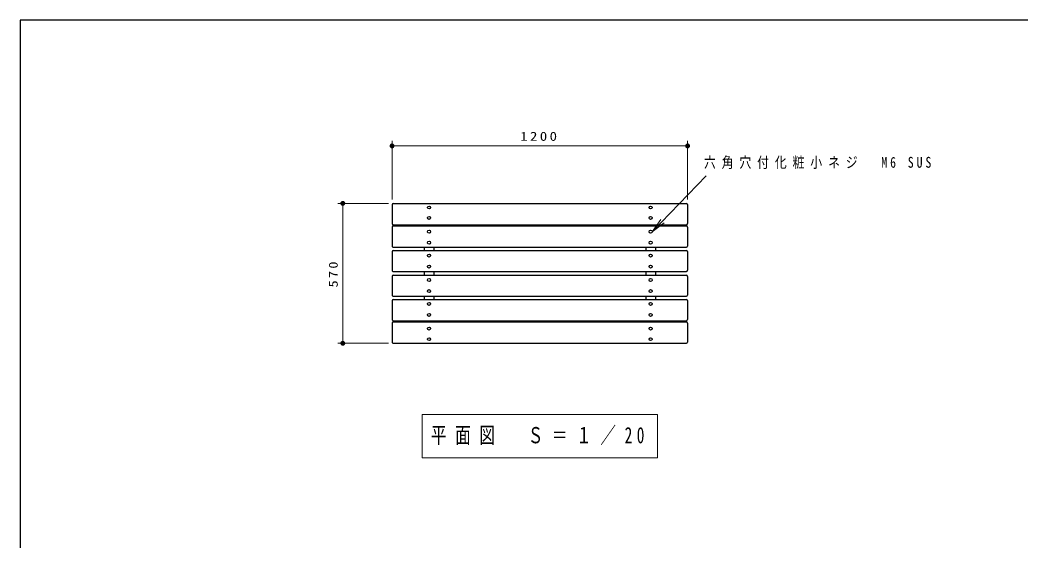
# Model space of a CAD drawing. Units: millimetres on the paper, scale 1:20. Extents: x -365 to 0, y -5 to 257.
# Drawn here: x -365 to -161.8, y 151.2 to 257 of the extents above; entities that cross this region are included whole.
import ezdxf

# ---------------------------------------------------------------- set-up
doc = ezdxf.new("R2010")
doc.units = ezdxf.units.MM
doc.layers.add('1_20', color=3, linetype='Continuous', lineweight=25)
doc.layers.add('NAKAMURA図枠', color=7, linetype='Continuous', lineweight=13)
doc.styles.add('ＭＳ ゴシック', font='')
doc.styles.get('ＭＳ ゴシック').set_extended_font_data('MS Gothic')

# ---------------------------------------------------------------- blocks, each defined once
blk = doc.blocks.new('filled_dot')
at = {"color": 0, "linetype": 'Continuous', "lineweight": -2, "const_width": 1.25}
blk.add_lwpolyline([(-0.625, 0, 1), (0.625, 0, 1)], format="xyb", close=True, dxfattribs=at)
blk = doc.blocks.new('open_arrow')
at = {"color": 0, "linetype": 'Continuous', "lineweight": -2}
blk.add_lwpolyline([(7.5, 1.25), (0, 0), (7.5, -1.25)], dxfattribs=at)

msp = doc.modelspace()

# ---------------------------------------------------------------- linework, layer by layer
at = {"layer": '1_20', "color": 7, "lineweight": 13}
for p, q in [((-289.467, 220.524), (-289.467, 232.439)), ((-229.467, 220.524), (-229.467, 232.439)), ((-289.467, 231.439), (-229.467, 231.439)), ((-236.667, 214.019), (-225.688, 225.325)), ((-290.217, 219.774), (-300.467, 219.774)), ((-299.467, 191.353), (-299.467, 219.774)), ((-290.217, 191.353), (-300.467, 191.353)), ((-283.359, 176.905), (-283.359, 168.105)), ((-235.559, 176.905), (-283.359, 176.905)), ((-235.559, 168.105), (-235.559, 176.905)), ((-283.359, 168.105), (-235.559, 168.105))]:
    msp.add_line(p, q, dxfattribs=at)
at = {"layer": '1_20'}
for p, q in [((-289.467, 219.524), (-289.467, 215.684)), ((-289.217, 219.774), (-229.717, 219.774)), ((-229.467, 219.524), (-229.467, 215.684)), ((-289.217, 215.434), (-229.717, 215.434)), ((-282.967, 215.182), (-282.967, 215.434)), ((-280.967, 215.434), (-280.967, 215.182)), ((-237.967, 215.434), (-237.967, 215.182)), ((-235.967, 215.434), (-235.967, 215.182)), ((-289.467, 214.932), (-289.467, 211.103)), ((-289.217, 215.182), (-229.717, 215.182)), ((-229.467, 214.932), (-229.467, 211.103)), ((-289.467, 209.979), (-289.467, 206.196)), ((-289.217, 210.853), (-229.717, 210.853)), ((-289.217, 210.229), (-229.717, 210.229)), ((-288.967, 210.171), (-229.967, 210.171)), ((-282.967, 210.853), (-282.967, 210.229)), ((-280.967, 210.853), (-280.967, 210.229)), ((-237.967, 210.853), (-237.967, 210.229)), ((-235.967, 210.853), (-235.967, 210.229)), ((-229.467, 209.979), (-229.467, 206.196)), ((-289.217, 205.946), (-229.717, 205.946)), ((-282.967, 205.946), (-282.967, 205.181)), ((-280.967, 205.946), (-280.967, 205.181)), ((-237.967, 205.946), (-237.967, 205.181)), ((-235.967, 205.946), (-235.967, 205.181)), ((-289.467, 204.931), (-289.467, 201.149)), ((-289.217, 205.181), (-229.717, 205.181)), ((-229.467, 204.931), (-229.467, 201.149)), ((-289.467, 200.024), (-289.467, 196.196)), ((-289.217, 200.899), (-229.717, 200.899)), ((-289.217, 200.274), (-229.717, 200.274)), ((-288.967, 200.956), (-229.967, 200.956)), ((-282.967, 200.899), (-282.967, 200.274)), ((-280.967, 200.899), (-280.967, 200.274)), ((-237.967, 200.899), (-237.967, 200.274)), ((-235.967, 200.899), (-235.967, 200.274)), ((-229.467, 200.024), (-229.467, 196.196)), ((-289.467, 195.443), (-289.467, 191.603)), ((-289.217, 195.946), (-229.717, 195.946)), ((-289.217, 195.693), (-229.717, 195.693)), ((-282.967, 195.946), (-282.967, 195.693)), ((-280.967, 195.946), (-280.967, 195.693)), ((-237.967, 195.946), (-237.967, 195.693)), ((-235.967, 195.946), (-235.967, 195.693)), ((-229.467, 195.443), (-229.467, 191.603)), ((-289.217, 191.353), (-229.717, 191.353))]:
    msp.add_line(p, q, dxfattribs=at)
for centre, start, end in [((-289.217, 219.524), 89.99998, 179.99996), ((-229.717, 219.524), 0, 89.99998), ((-289.217, 215.684), 179.99998, 270.00002), ((-229.717, 215.684), 270.00002, 0), ((-289.217, 214.932), 89.99998, 179.99996), ((-229.717, 214.932), 0, 89.99998), ((-289.217, 211.103), 179.99998, 270.00002), ((-289.217, 209.979), 89.99998, 179.99996), ((-229.717, 211.103), 270.00002, 0), ((-229.717, 209.979), 0, 89.99998), ((-289.217, 206.196), 179.99998, 270.00002), ((-229.717, 206.196), 270.00002, 0), ((-289.217, 204.931), 89.99998, 179.99996), ((-229.717, 204.931), 0, 89.99998), ((-289.217, 201.149), 179.99998, 270.00002), ((-289.217, 200.024), 89.99998, 179.99996), ((-229.717, 201.149), 270.00002, 0), ((-229.717, 200.024), 0, 89.99998), ((-289.217, 196.196), 179.99998, 270.00002), ((-289.217, 195.443), 89.99998, 179.99996), ((-229.717, 196.196), 270.00002, 0), ((-229.717, 195.443), 0, 89.99998), ((-289.217, 191.603), 179.99998, 270.00002), ((-229.717, 191.603), 270.00002, 0)]:
    msp.add_arc(centre, 0.25, start, end, dxfattribs=at)
for centre, ratio in [((-281.967, 218.945), 0.954678), ((-236.967, 218.945), 0.954678), ((-281.967, 216.797), 0.954628), ((-236.967, 216.797), 0.954628), ((-281.967, 214.019), 0.992166), ((-236.967, 214.019), 0.992166), ((-281.967, 211.787), 0.992116), ((-236.967, 211.787), 0.992116), ((-281.967, 209.172), 0.999083), ((-236.967, 209.172), 0.999083), ((-281.967, 206.924), 0.999133), ((-236.967, 206.924), 0.999133), ((-281.967, 204.203), 0.999133), ((-236.967, 204.203), 0.999133), ((-281.967, 201.955), 0.999133), ((-236.967, 201.955), 0.999133), ((-281.967, 199.341), 0.992116), ((-236.967, 199.341), 0.992116), ((-281.967, 197.109), 0.992116), ((-236.967, 197.109), 0.992116), ((-281.967, 194.33), 0.954678), ((-236.967, 194.33), 0.954678), ((-281.967, 192.182), 0.954678), ((-236.967, 192.182), 0.954678)]:
    msp.add_ellipse(centre, major_axis=(0.3, 0), ratio=ratio, dxfattribs=at)
at = {"layer": 'NAKAMURA図枠', "color": 20, "lineweight": 25}
for p, q in [((-365, 257), (-365, 0)), ((0, 257), (-365, 257))]:
    msp.add_line(p, q, dxfattribs=at)

# ---------------------------------------------------------------- block references
at = {"layer": '1_20', "color": 7, "lineweight": 13, "xscale": 0.4, "yscale": 0.4}
msp.add_blockref('filled_dot', (-289.467, 231.439), dxfattribs=at)
for name, p, rotation in [('filled_dot', (-229.467, 231.439), 180), ('filled_dot', (-299.467, 219.774), 270), ('open_arrow', (-236.667, 214.019), 45.8), ('filled_dot', (-299.467, 191.353), 90)]:
    msp.add_blockref(name, p, dxfattribs=dict(at, rotation=rotation))

# ---------------------------------------------------------------- texts
at = {"layer": '1_20', "color": 7, "style": 'ＭＳ ゴシック'}
for s, insert, char_height, attachment_point in [('\\T1.33;\\W1.2;1200', (-259.467, 232.439), 1.833, 8), ('\\T1.5;\\W0.8;六角穴付化粧小ネジ\u3000M6\\~SUS', (-226.142, 227.975), 2.199, 4), ('\\T1.56;\\W0.7;平面図\u3000Ｓ＝１／20', (-259.459, 172.505), 3.299, 5)]:
    msp.add_mtext(s, dxfattribs=dict(at, insert=insert, char_height=char_height, attachment_point=attachment_point))
at = {"layer": '1_20', "color": 7, "insert": (-300.467, 205.563), "char_height": 1.833, "attachment_point": 8, "rotation": 90, "style": 'ＭＳ ゴシック'}
msp.add_mtext('\\T1.33;\\W1.15;570', dxfattribs=at)

doc.saveas('drawing.dxf')
